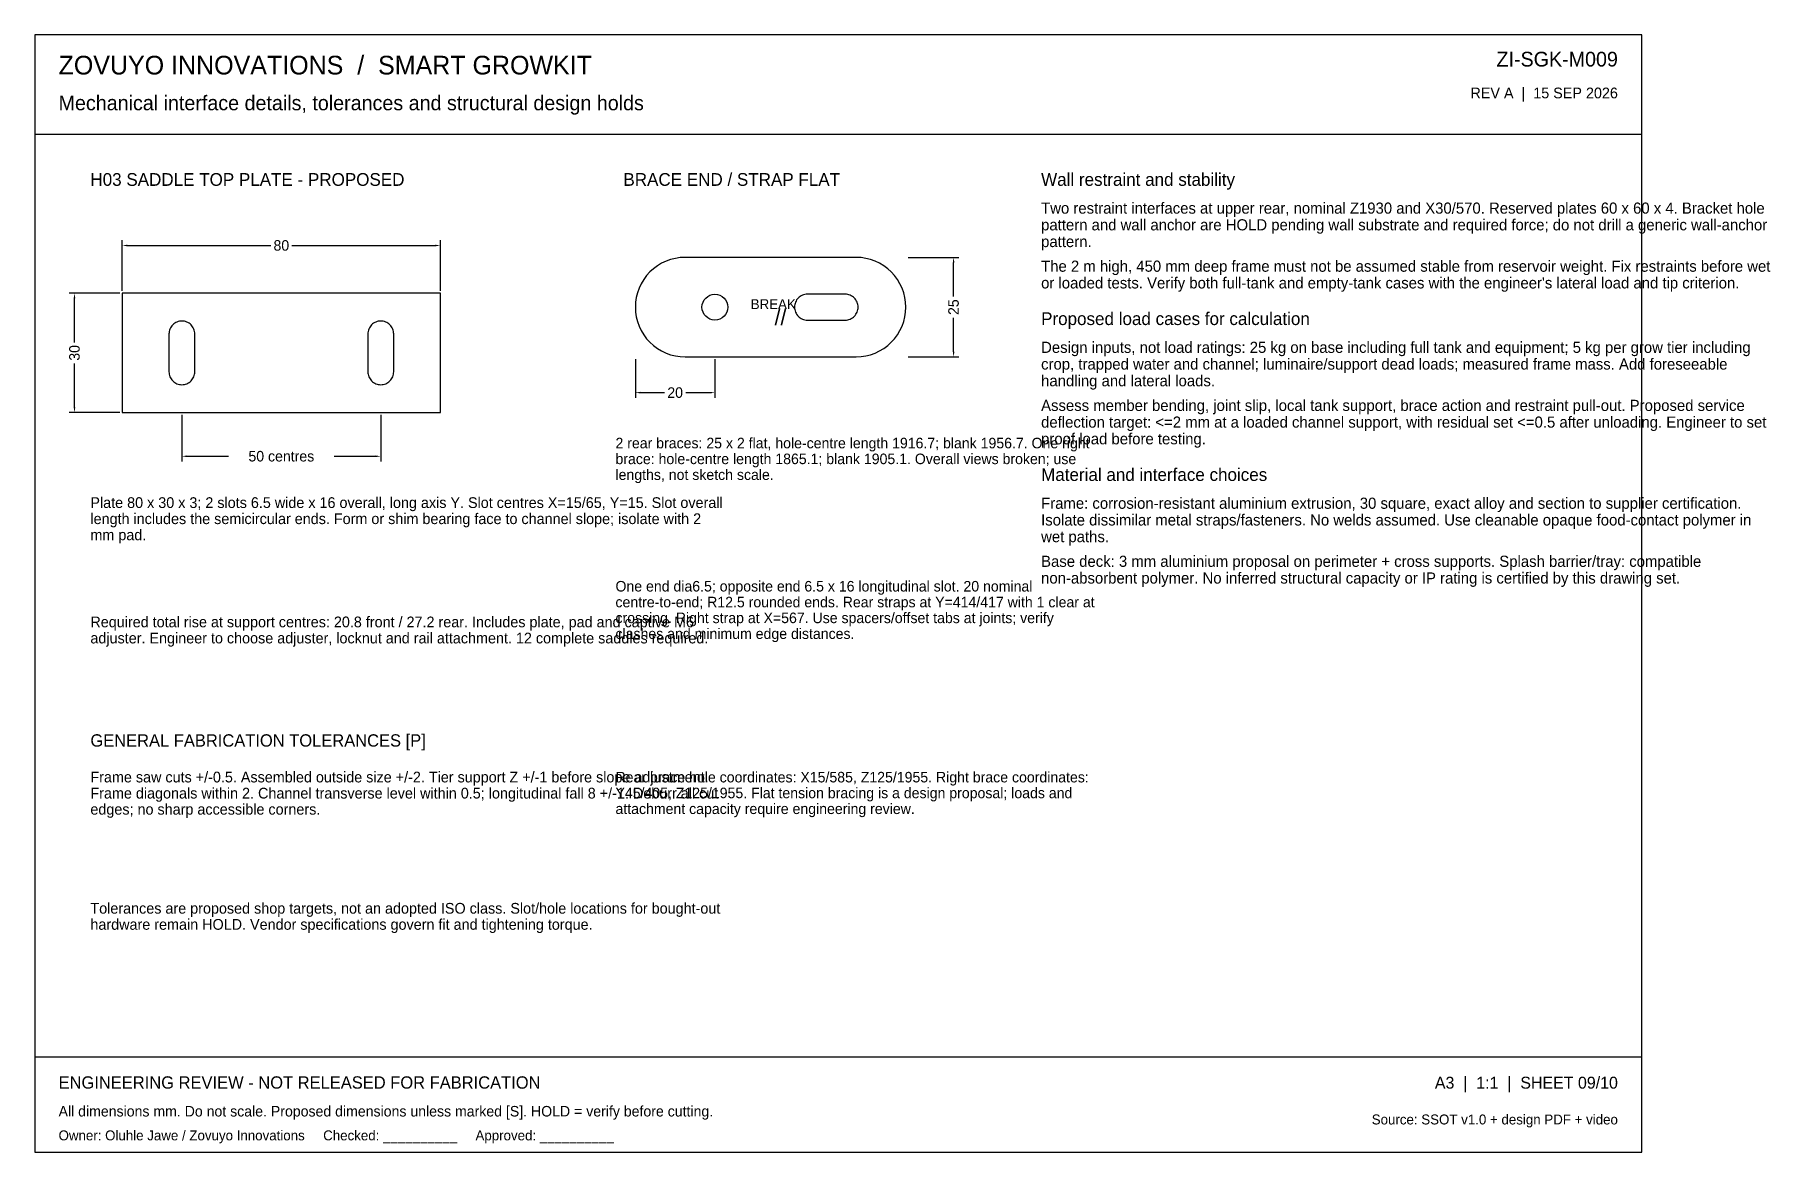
# Model space of a CAD drawing. Header units: millimetres. Extents: x 8 to 444, y 8 to 289.
import ezdxf
from ezdxf.enums import TextEntityAlignment as Align

# ---------------------------------------------------------------- set-up
doc = ezdxf.new("R2010")
doc.units = ezdxf.units.MM
doc.layers.add('HOLD', color=1, linetype='Continuous')
doc.layers.add('OUTLINE', color=7, linetype='Continuous')
doc.dimstyles.get("Standard").update_dxf_attribs({"dimtxt": 2.5, "dimasz": 2.5, "dimexe": 1.25, "dimexo": 0.625, "dimtad": 1, "dimcen": 2.5, "dimazin": 3, "dimtfac": 1, "dimtmove": 0, "dimatfit": 3})

# ---------------------------------------------------------------- blocks, each defined once
blk = doc.blocks.new('_CLOSEDFILLED')
at = {"color": 0, "linetype": 'BYBLOCK'}
blk.add_solid([(-1, 0.16), (0, 0), (-1, -0.16)], dxfattribs=at)
blk = doc.blocks.new('*D1')
at = {"color": 8}
for p, q in [((30, 224.6), (30, 237.3)), ((31.3, 236), (67.35, 236)), ((72.65, 236), (108.7, 236)), ((110, 224.6), (110, 237.3))]:
    blk.add_line(p, q, dxfattribs=at)
at = {"layer": 'Defpoints'}
for p in [(30, 236), (30, 224), (110, 224)]:
    blk.add_point(p, dxfattribs=at)
at = {"color": 8, "xscale": 1.3, "yscale": 1.3, "rotation": 180}
blk.add_blockref('_CLOSEDFILLED', (30, 236), dxfattribs=at)
at = {"color": 8, "xscale": 1.3, "yscale": 1.3}
blk.add_blockref('_CLOSEDFILLED', (110, 236), dxfattribs=at)
at = {"color": 8, "insert": (70, 236), "char_height": 2.65, "attachment_point": 5}
blk.add_mtext('80', dxfattribs=at)
blk = doc.blocks.new('*D2')
at = {"color": 8}
for p, q in [((29.4, 224), (16.7, 224)), ((18, 211.65), (18, 222.7)), ((18, 195.3), (18, 206.35)), ((29.4, 194), (16.7, 194))]:
    blk.add_line(p, q, dxfattribs=at)
at = {"layer": 'Defpoints'}
for p in [(30, 224), (18, 194), (30, 194)]:
    blk.add_point(p, dxfattribs=at)
at = {"color": 8, "xscale": 1.3, "yscale": 1.3}
for p, rotation in [((18, 224), 90), ((18, 194), 270)]:
    blk.add_blockref('_CLOSEDFILLED', p, dxfattribs=dict(at, rotation=rotation))
at = {"color": 8, "insert": (18, 209), "char_height": 2.65, "attachment_point": 5, "rotation": 90}
blk.add_mtext('30', dxfattribs=at)
blk = doc.blocks.new('*D3')
at = {"color": 8}
for p, q in [((45, 193.4), (45, 181.7)), ((95, 193.4), (95, 181.7)), ((46.3, 183), (56.75, 183)), ((83.25, 183), (93.7, 183))]:
    blk.add_line(p, q, dxfattribs=at)
at = {"layer": 'Defpoints'}
for p in [(45, 194), (95, 194), (45, 183)]:
    blk.add_point(p, dxfattribs=at)
at = {"color": 8, "xscale": 1.3, "yscale": 1.3, "rotation": 180}
blk.add_blockref('_CLOSEDFILLED', (45, 183), dxfattribs=at)
at = {"color": 8, "xscale": 1.3, "yscale": 1.3}
blk.add_blockref('_CLOSEDFILLED', (95, 183), dxfattribs=at)
at = {"color": 8, "insert": (70, 183), "char_height": 2.65, "attachment_point": 5}
blk.add_mtext('50 centres', dxfattribs=at)
blk = doc.blocks.new('*D4')
at = {"color": 8}
for p, q in [((159, 207.4), (159, 197.7)), ((179, 207.4), (179, 197.7)), ((160.3, 199), (166.35, 199)), ((171.65, 199), (177.7, 199))]:
    blk.add_line(p, q, dxfattribs=at)
at = {"layer": 'Defpoints'}
for p in [(159, 208), (179, 208), (159, 199)]:
    blk.add_point(p, dxfattribs=at)
at = {"color": 8, "xscale": 1.3, "yscale": 1.3, "rotation": 180}
blk.add_blockref('_CLOSEDFILLED', (159, 199), dxfattribs=at)
at = {"color": 8, "xscale": 1.3, "yscale": 1.3}
blk.add_blockref('_CLOSEDFILLED', (179, 199), dxfattribs=at)
at = {"color": 8, "insert": (169, 199), "char_height": 2.65, "attachment_point": 5}
blk.add_mtext('20', dxfattribs=at)
blk = doc.blocks.new('*D5')
at = {"color": 8}
for p, q in [((227.6, 233), (240.3, 233)), ((239, 223.15), (239, 231.7)), ((239, 209.3), (239, 217.85)), ((227.6, 208), (240.3, 208))]:
    blk.add_line(p, q, dxfattribs=at)
at = {"layer": 'Defpoints'}
for p in [(227, 233), (227, 208), (239, 208)]:
    blk.add_point(p, dxfattribs=at)
at = {"color": 8, "xscale": 1.3, "yscale": 1.3}
for p, rotation in [((239, 233), 90), ((239, 208), 270)]:
    blk.add_blockref('_CLOSEDFILLED', p, dxfattribs=dict(at, rotation=rotation))
at = {"color": 8, "insert": (239, 220.5), "char_height": 2.65, "attachment_point": 5, "rotation": 90}
blk.add_mtext('25', dxfattribs=at)

msp = doc.modelspace()

# ---------------------------------------------------------------- linework, layer by layer
at = {"layer": 'OUTLINE'}
for p, q in [((412, 289), (8, 289)), ((8, 289), (8, 8)), ((412, 8), (412, 289)), ((8, 264), (412, 264)), ((165.608, 231.524), (164.555, 230.893)), ((166.716, 232.048), (165.608, 231.524)), ((167.871, 232.462), (166.716, 232.048)), ((169.061, 232.76), (167.871, 232.462)), ((170.275, 232.94), (169.061, 232.76)), ((171.5, 233), (170.275, 232.94)), ((214.5, 233), (171.5, 233)), ((215.725, 232.94), (214.5, 233)), ((216.939, 232.76), (215.725, 232.94)), ((218.129, 232.462), (216.939, 232.76)), ((219.284, 232.048), (218.129, 232.462)), ((220.392, 231.524), (219.284, 232.048)), ((221.445, 230.893), (220.392, 231.524)), ((161.107, 227.445), (160.476, 226.392)), ((161.837, 228.43), (161.107, 227.445)), ((162.661, 229.339), (161.837, 228.43)), ((163.57, 230.163), (162.661, 229.339)), ((164.555, 230.893), (163.57, 230.163)), ((222.43, 230.163), (221.445, 230.893)), ((223.339, 229.339), (222.43, 230.163)), ((224.163, 228.43), (223.339, 229.339)), ((224.893, 227.445), (224.163, 228.43)), ((225.524, 226.392), (224.893, 227.445)), ((110, 224), (30, 224)), ((30, 224), (30, 194)), ((110, 194), (110, 224)), ((159.24, 222.939), (159.06, 221.725)), ((159.538, 224.129), (159.24, 222.939)), ((159.952, 225.284), (159.538, 224.129)), ((160.476, 226.392), (159.952, 225.284)), ((199.738, 222.562), (199.548, 222.306)), ((199.952, 222.798), (199.738, 222.562)), ((200.188, 223.012), (199.952, 222.798)), ((200.444, 223.202), (200.188, 223.012)), ((200.718, 223.366), (200.444, 223.202)), ((201.006, 223.503), (200.718, 223.366)), ((201.307, 223.61), (201.006, 223.503)), ((201.616, 223.688), (201.307, 223.61)), ((201.931, 223.734), (201.616, 223.688)), ((202.25, 223.75), (201.931, 223.734)), ((211.75, 223.75), (202.25, 223.75)), ((212.069, 223.734), (211.75, 223.75)), ((212.384, 223.688), (212.069, 223.734)), ((212.693, 223.61), (212.384, 223.688)), ((212.994, 223.503), (212.693, 223.61)), ((213.282, 223.366), (212.994, 223.503)), ((213.556, 223.202), (213.282, 223.366)), ((213.812, 223.012), (213.556, 223.202)), ((214.048, 222.798), (213.812, 223.012)), ((214.262, 222.562), (214.048, 222.798)), ((214.452, 222.306), (214.262, 222.562)), ((226.048, 225.284), (225.524, 226.392)), ((226.462, 224.129), (226.048, 225.284)), ((226.76, 222.939), (226.462, 224.129)), ((226.94, 221.725), (226.76, 222.939)), ((159.06, 221.725), (159, 220.5)), ((159, 220.5), (159.06, 219.275)), ((159.06, 219.275), (159.24, 218.061)), ((199.016, 220.819), (199, 220.5)), ((199, 220.5), (199.016, 220.181)), ((199.062, 221.134), (199.016, 220.819)), ((199.016, 220.181), (199.062, 219.866)), ((199.14, 221.443), (199.062, 221.134)), ((199.062, 219.866), (199.14, 219.557)), ((199.247, 221.744), (199.14, 221.443)), ((199.14, 219.557), (199.247, 219.256)), ((199.384, 222.032), (199.247, 221.744)), ((199.247, 219.256), (199.384, 218.968)), ((199.548, 222.306), (199.384, 222.032)), ((199.384, 218.968), (199.548, 218.694)), ((199.548, 218.694), (199.738, 218.438)), ((199.738, 218.438), (199.952, 218.202)), ((199.952, 218.202), (200.188, 217.988)), ((213.812, 217.988), (214.048, 218.202)), ((214.048, 218.202), (214.262, 218.438)), ((214.262, 218.438), (214.452, 218.694)), ((214.616, 222.032), (214.452, 222.306)), ((214.452, 218.694), (214.616, 218.968)), ((214.753, 221.744), (214.616, 222.032)), ((214.616, 218.968), (214.753, 219.256)), ((214.86, 221.443), (214.753, 221.744)), ((214.753, 219.256), (214.86, 219.557)), ((214.938, 221.134), (214.86, 221.443)), ((214.86, 219.557), (214.938, 219.866)), ((214.984, 220.819), (214.938, 221.134)), ((214.938, 219.866), (214.984, 220.181)), ((215, 220.5), (214.984, 220.819)), ((214.984, 220.181), (215, 220.5)), ((226.76, 218.061), (226.94, 219.275)), ((227, 220.5), (226.94, 221.725)), ((226.94, 219.275), (227, 220.5)), ((41.766, 214.069), (41.75, 213.75)), ((41.812, 214.384), (41.766, 214.069)), ((41.89, 214.693), (41.812, 214.384)), ((41.997, 214.994), (41.89, 214.693)), ((42.134, 215.282), (41.997, 214.994)), ((42.298, 215.556), (42.134, 215.282)), ((42.488, 215.812), (42.298, 215.556)), ((42.702, 216.048), (42.488, 215.812)), ((42.938, 216.262), (42.702, 216.048)), ((43.194, 216.452), (42.938, 216.262)), ((43.468, 216.616), (43.194, 216.452)), ((43.756, 216.753), (43.468, 216.616)), ((44.057, 216.86), (43.756, 216.753)), ((44.366, 216.938), (44.057, 216.86)), ((44.681, 216.984), (44.366, 216.938)), ((45, 217), (44.681, 216.984)), ((45.319, 216.984), (45, 217)), ((45.634, 216.938), (45.319, 216.984)), ((45.943, 216.86), (45.634, 216.938)), ((46.244, 216.753), (45.943, 216.86)), ((46.532, 216.616), (46.244, 216.753)), ((46.806, 216.452), (46.532, 216.616)), ((47.062, 216.262), (46.806, 216.452)), ((47.298, 216.048), (47.062, 216.262)), ((47.512, 215.812), (47.298, 216.048)), ((47.702, 215.556), (47.512, 215.812)), ((47.866, 215.282), (47.702, 215.556)), ((48.003, 214.994), (47.866, 215.282)), ((48.11, 214.693), (48.003, 214.994)), ((48.188, 214.384), (48.11, 214.693)), ((48.234, 214.069), (48.188, 214.384)), ((48.25, 213.75), (48.234, 214.069)), ((91.766, 214.069), (91.75, 213.75)), ((91.812, 214.384), (91.766, 214.069)), ((91.89, 214.693), (91.812, 214.384)), ((91.997, 214.994), (91.89, 214.693)), ((92.134, 215.282), (91.997, 214.994)), ((92.298, 215.556), (92.134, 215.282)), ((92.488, 215.812), (92.298, 215.556)), ((92.702, 216.048), (92.488, 215.812)), ((92.938, 216.262), (92.702, 216.048)), ((93.194, 216.452), (92.938, 216.262)), ((93.468, 216.616), (93.194, 216.452)), ((93.756, 216.753), (93.468, 216.616)), ((94.057, 216.86), (93.756, 216.753)), ((94.366, 216.938), (94.057, 216.86)), ((94.681, 216.984), (94.366, 216.938)), ((95, 217), (94.681, 216.984)), ((95.319, 216.984), (95, 217)), ((95.634, 216.938), (95.319, 216.984)), ((95.943, 216.86), (95.634, 216.938)), ((96.244, 216.753), (95.943, 216.86)), ((96.532, 216.616), (96.244, 216.753)), ((96.806, 216.452), (96.532, 216.616)), ((97.062, 216.262), (96.806, 216.452)), ((97.298, 216.048), (97.062, 216.262)), ((97.512, 215.812), (97.298, 216.048)), ((97.702, 215.556), (97.512, 215.812)), ((97.866, 215.282), (97.702, 215.556)), ((98.003, 214.994), (97.866, 215.282)), ((98.11, 214.693), (98.003, 214.994)), ((98.188, 214.384), (98.11, 214.693)), ((98.234, 214.069), (98.188, 214.384)), ((98.25, 213.75), (98.234, 214.069)), ((159.24, 218.061), (159.538, 216.871)), ((159.538, 216.871), (159.952, 215.716)), ((159.952, 215.716), (160.476, 214.608)), ((160.476, 214.608), (161.107, 213.555)), ((200.188, 217.988), (200.444, 217.798)), ((200.444, 217.798), (200.718, 217.634)), ((200.718, 217.634), (201.006, 217.497)), ((201.006, 217.497), (201.307, 217.39)), ((201.307, 217.39), (201.616, 217.312)), ((201.616, 217.312), (201.931, 217.266)), ((201.931, 217.266), (202.25, 217.25)), ((202.25, 217.25), (211.75, 217.25)), ((211.75, 217.25), (212.069, 217.266)), ((212.069, 217.266), (212.384, 217.312)), ((212.384, 217.312), (212.693, 217.39)), ((212.693, 217.39), (212.994, 217.497)), ((212.994, 217.497), (213.282, 217.634)), ((213.282, 217.634), (213.556, 217.798)), ((213.556, 217.798), (213.812, 217.988)), ((224.893, 213.555), (225.524, 214.608)), ((225.524, 214.608), (226.048, 215.716)), ((226.048, 215.716), (226.462, 216.871)), ((226.462, 216.871), (226.76, 218.061)), ((41.75, 213.75), (41.75, 204.25)), ((48.25, 204.25), (48.25, 213.75)), ((91.75, 213.75), (91.75, 204.25)), ((98.25, 204.25), (98.25, 213.75)), ((161.107, 213.555), (161.837, 212.57)), ((161.837, 212.57), (162.661, 211.661)), ((162.661, 211.661), (163.57, 210.837)), ((163.57, 210.837), (164.555, 210.107)), ((164.555, 210.107), (165.608, 209.476)), ((165.608, 209.476), (166.716, 208.952)), ((219.284, 208.952), (220.392, 209.476)), ((220.392, 209.476), (221.445, 210.107)), ((221.445, 210.107), (222.43, 210.837)), ((222.43, 210.837), (223.339, 211.661)), ((223.339, 211.661), (224.163, 212.57)), ((224.163, 212.57), (224.893, 213.555)), ((166.716, 208.952), (167.871, 208.538)), ((167.871, 208.538), (169.061, 208.24)), ((169.061, 208.24), (170.275, 208.06)), ((170.275, 208.06), (171.5, 208)), ((171.5, 208), (214.5, 208)), ((214.5, 208), (215.725, 208.06)), ((215.725, 208.06), (216.939, 208.24)), ((216.939, 208.24), (218.129, 208.538)), ((218.129, 208.538), (219.284, 208.952)), ((41.75, 204.25), (41.766, 203.931)), ((41.766, 203.931), (41.812, 203.616)), ((41.812, 203.616), (41.89, 203.307)), ((41.89, 203.307), (41.997, 203.006)), ((41.997, 203.006), (42.134, 202.718)), ((42.134, 202.718), (42.298, 202.444)), ((42.298, 202.444), (42.488, 202.188)), ((42.488, 202.188), (42.702, 201.952)), ((42.702, 201.952), (42.938, 201.738)), ((42.938, 201.738), (43.194, 201.548)), ((43.194, 201.548), (43.468, 201.384)), ((43.468, 201.384), (43.756, 201.247)), ((43.756, 201.247), (44.057, 201.14)), ((44.057, 201.14), (44.366, 201.062)), ((44.366, 201.062), (44.681, 201.016)), ((44.681, 201.016), (45, 201)), ((45, 201), (45.319, 201.016)), ((45.319, 201.016), (45.634, 201.062)), ((45.634, 201.062), (45.943, 201.14)), ((45.943, 201.14), (46.244, 201.247)), ((46.244, 201.247), (46.532, 201.384)), ((46.532, 201.384), (46.806, 201.548)), ((46.806, 201.548), (47.062, 201.738)), ((47.062, 201.738), (47.298, 201.952)), ((47.298, 201.952), (47.512, 202.188)), ((47.512, 202.188), (47.702, 202.444)), ((47.702, 202.444), (47.866, 202.718)), ((47.866, 202.718), (48.003, 203.006)), ((48.003, 203.006), (48.11, 203.307)), ((48.11, 203.307), (48.188, 203.616)), ((48.188, 203.616), (48.234, 203.931)), ((48.234, 203.931), (48.25, 204.25)), ((91.75, 204.25), (91.766, 203.931)), ((91.766, 203.931), (91.812, 203.616)), ((91.812, 203.616), (91.89, 203.307)), ((91.89, 203.307), (91.997, 203.006)), ((91.997, 203.006), (92.134, 202.718)), ((92.134, 202.718), (92.298, 202.444)), ((92.298, 202.444), (92.488, 202.188)), ((92.488, 202.188), (92.702, 201.952)), ((92.702, 201.952), (92.938, 201.738)), ((92.938, 201.738), (93.194, 201.548)), ((93.194, 201.548), (93.468, 201.384)), ((93.468, 201.384), (93.756, 201.247)), ((93.756, 201.247), (94.057, 201.14)), ((94.057, 201.14), (94.366, 201.062)), ((94.366, 201.062), (94.681, 201.016)), ((94.681, 201.016), (95, 201)), ((95, 201), (95.319, 201.016)), ((95.319, 201.016), (95.634, 201.062)), ((95.634, 201.062), (95.943, 201.14)), ((95.943, 201.14), (96.244, 201.247)), ((96.244, 201.247), (96.532, 201.384)), ((96.532, 201.384), (96.806, 201.548)), ((96.806, 201.548), (97.062, 201.738)), ((97.062, 201.738), (97.298, 201.952)), ((97.298, 201.952), (97.512, 202.188)), ((97.512, 202.188), (97.702, 202.444)), ((97.702, 202.444), (97.866, 202.718)), ((97.866, 202.718), (98.003, 203.006)), ((98.003, 203.006), (98.11, 203.307)), ((98.11, 203.307), (98.188, 203.616)), ((98.188, 203.616), (98.234, 203.931)), ((98.234, 203.931), (98.25, 204.25)), ((30, 194), (110, 194)), ((8, 32), (412, 32)), ((8, 8), (412, 8))]:
    msp.add_line(p, q, dxfattribs=at)
msp.add_circle((179, 220.5), 3.25, dxfattribs=at)

# ---------------------------------------------------------------- texts
at = {"layer": 'HOLD'}
msp.add_text('ENGINEERING REVIEW - NOT RELEASED FOR FABRICATION', height=3.1, dxfattribs=at).set_placement((14, 24))
at = {"layer": 'OUTLINE'}
for s, height, p in [('ZOVUYO INNOVATIONS  /  SMART GROWKIT', 4.7, (14, 279)), ('Mechanical interface details, tolerances and structural design holds', 3.7, (14, 270)), ('H03 SADDLE TOP PLATE - PROPOSED', 3.2, (22, 251)), ('BRACE END / STRAP FLAT', 3.2, (156, 251)), ('Wall restraint and stability', 3.2, (261, 251)), ('Two restraint interfaces at upper rear, nominal Z1930 and X30/570. Reserved plates 60 x 60 x 4. Bracket hole', 2.8, (261, 244)), ('pattern and wall anchor are HOLD pending wall substrate and required force; do not drill a generic wall-anchor', 2.8, (261, 239.8)), ('pattern.', 2.8, (261, 235.6)), ('The 2 m high, 450 mm deep frame must not be assumed stable from reservoir weight. Fix restraints before wet', 2.8, (261, 229.4)), ("or loaded tests. Verify both full-tank and empty-tank cases with the engineer's lateral load and tip criterion.", 2.8, (261, 225.2)), ('BREAK', 2.5, (188, 220)), ('//', 4, (194, 216)), ('Proposed load cases for calculation', 3.2, (261, 216)), ('Design inputs, not load ratings: 25 kg on base including full tank and equipment; 5 kg per grow tier including', 2.8, (261, 209)), ('crop, trapped water and channel; luminaire/support dead loads; measured frame mass. Add foreseeable', 2.8, (261, 204.8)), ('handling and lateral loads.', 2.8, (261, 200.6)), ('Assess member bending, joint slip, local tank support, brace action and restraint pull-out. Proposed service', 2.8, (261, 194.4)), ('deflection target: <=2 mm at a loaded channel support, with residual set <=0.5 after unloading. Engineer to set', 2.8, (261, 190.2)), ('2 rear braces: 25 x 2 flat, hole-centre length 1916.7; blank 1956.7. One right', 2.65, (154, 185)), ('proof load before testing.', 2.8, (261, 186)), ('brace: hole-centre length 1865.1; blank 1905.1. Overall views broken; use', 2.65, (154, 181.025)), ('lengths, not sketch scale.', 2.65, (154, 177.05)), ('Material and interface choices', 3.2, (261, 176.8)), ('Plate 80 x 30 x 3; 2 slots 6.5 wide x 16 overall, long axis Y. Slot centres X=15/65, Y=15. Slot overall', 2.7, (22, 170)), ('Frame: corrosion-resistant aluminium extrusion, 30 square, exact alloy and section to supplier certification.', 2.8, (261, 169.8)), ('length includes the semicircular ends. Form or shim bearing face to channel slope; isolate with 2', 2.7, (22, 165.95)), ('Isolate dissimilar metal straps/fasteners. No welds assumed. Use cleanable opaque food-contact polymer in', 2.8, (261, 165.6)), ('mm pad.', 2.7, (22, 161.9)), ('wet paths.', 2.8, (261, 161.4)), ('Base deck: 3 mm aluminium proposal on perimeter + cross supports. Splash barrier/tray: compatible', 2.8, (261, 155.2)), ('non-absorbent polymer. No inferred structural capacity or IP rating is certified by this drawing set.', 2.8, (261, 151)), ('One end dia6.5; opposite end 6.5 x 16 longitudinal slot. 20 nominal', 2.65, (154, 149)), ('centre-to-end; R12.5 rounded ends. Rear straps at Y=414/417 with 1 clear at', 2.65, (154, 145.025)), ('Required total rise at support centres: 20.8 front / 27.2 rear. Includes plate, pad and captive M6', 2.7, (22, 140)), ('crossing. Right strap at X=567. Use spacers/offset tabs at joints; verify', 2.65, (154, 141.05)), ('clashes and minimum edge distances.', 2.65, (154, 137.075)), ('adjuster. Engineer to choose adjuster, locknut and rail attachment. 12 complete saddles required.', 2.7, (22, 135.95)), ('GENERAL FABRICATION TOLERANCES [P]', 3.1, (22, 110)), ('Frame saw cuts +/-0.5. Assembled outside size +/-2. Tier support Z +/-1 before slope adjustment.', 2.7, (22, 101)), ('Rear brace hole coordinates: X15/585, Z125/1955. Right brace coordinates:', 2.65, (154, 101)), ('Frame diagonals within 2. Channel transverse level within 0.5; longitudinal fall 8 +/-1. Deburr all cut', 2.7, (22, 96.95)), ('Y45/405, Z125/1955. Flat tension bracing is a design proposal; loads and', 2.65, (154, 97.025)), ('edges; no sharp accessible corners.', 2.7, (22, 92.9)), ('attachment capacity require engineering review.', 2.65, (154, 93.05)), ('Tolerances are proposed shop targets, not an adopted ISO class. Slot/hole locations for bought-out', 2.7, (22, 68)), ('hardware remain HOLD. Vendor specifications govern fit and tightening torque.', 2.7, (22, 63.95)), ('All dimensions mm. Do not scale. Proposed dimensions unless marked [S]. HOLD = verify before cutting.', 2.65, (14, 17)), ('Owner: Oluhle Jawe / Zovuyo Innovations     Checked: __________     Approved: __________', 2.5, (14, 11))]:
    msp.add_text(s, height=height, dxfattribs=at).set_placement(p)
for s, height, p in [('ZI-SGK-M009', 3.7, (406, 281)), ('REV A  |  15 SEP 2026', 2.7, (406, 273)), ('A3  |  1:1  |  SHEET 09/10', 3, (406, 24)), ('Source: SSOT v1.0 + design PDF + video', 2.5, (406, 15))]:
    msp.add_text(s, height=height, dxfattribs=at).set_placement(p, align=Align.RIGHT)

# ---------------------------------------------------------------- dimensions: what is measured, and where the dimension line sits
for base, p1, p2, text, picture, middle in [((30, 236), (30, 224), (110, 224), '80', '*D1', (70, 236)), ((159, 199), (159, 208), (179, 208), '20', '*D4', (169, 199)), ((45, 183), (45, 194), (95, 194), '50 centres', '*D3', (70, 183))]:
    dim = msp.add_linear_dim(base=base, p1=p1, p2=p2, text=text, dimstyle='Standard', override={"dimtxt": 2.65, "dimasz": 1.3, "dimexe": 1.3, "dimexo": 0.6, "dimgap": 0.8, "dimclrd": 8, "dimclre": 8, "dimclrt": 8})
    dim.commit()
    dim.dimension.update_dxf_attribs({"geometry": picture, "text_midpoint": middle})
for base, p1, p2, text, picture, middle in [((239, 208), (227, 208), (227, 233), '25', '*D5', (239, 220.5)), ((18, 194), (30, 194), (30, 224), '30', '*D2', (18, 209))]:
    dim = msp.add_linear_dim(base=base, p1=p1, p2=p2, angle=90, text=text, dimstyle='Standard', override={"dimtxt": 2.65, "dimasz": 1.3, "dimexe": 1.3, "dimexo": 0.6, "dimgap": 0.8, "dimclrd": 8, "dimclre": 8, "dimclrt": 8})
    dim.commit()
    dim.dimension.update_dxf_attribs({"geometry": picture, "text_midpoint": middle})

doc.saveas('drawing.dxf')
